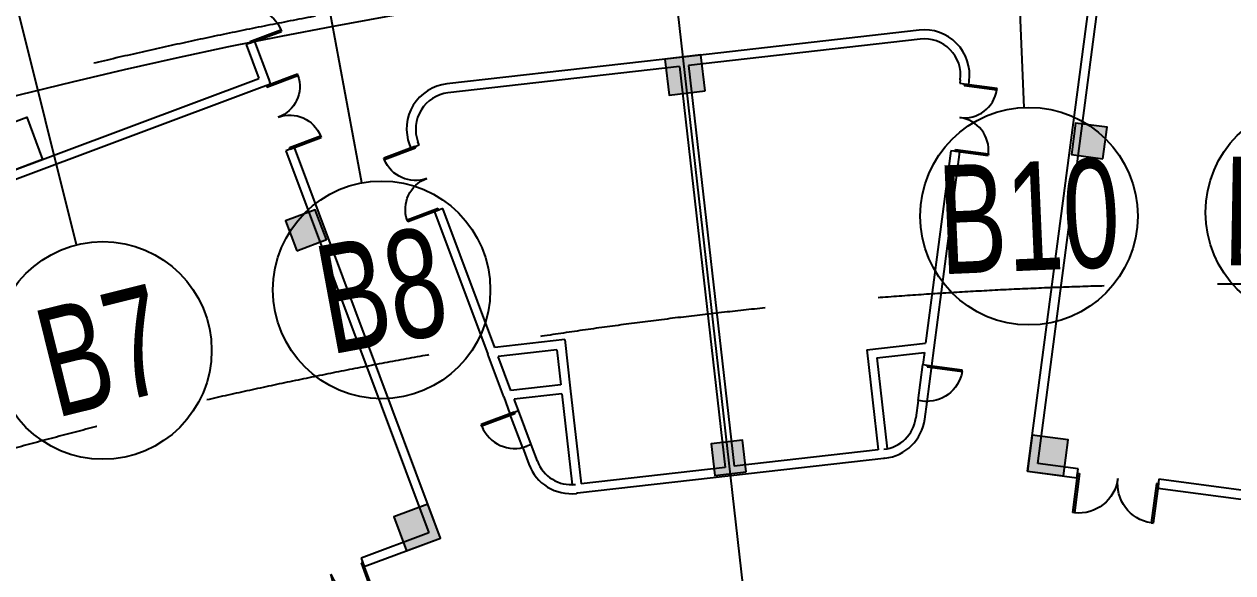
# Model space of a CAD drawing. Extents: x 1962160 to 37842216, y -162679 to 2997677.
# Drawn here: x 37586978 to 37613660, y 2852011 to 2864115 of the extents above; entities that cross this region are included whole.
import ezdxf
from ezdxf.enums import TextEntityAlignment as Align

# ---------------------------------------------------------------- set-up
doc = ezdxf.new("R2010")
doc.units = 0
doc.header["$LTSCALE"] = 1000
for name, pattern in [('CENTER', [2, 1.25, -0.25, 0.25, -0.25]), ('CENTER2', [28.575000000000003, 19.05, -3.175, 3.175, -3.175]), ('HIDDEN', [0.375, 0.25, -0.125])]:
    doc.linetypes.add(name, pattern=pattern)
doc.layers.get('0').update_dxf_attribs({"color": 8})
doc.layers.get('Defpoints').update_dxf_attribs({"color": 8})
for name, color, linetype in [('#幕墙线-平面', 8, 'Continuous'), ('#标注', 8, 'Continuous'), ('#虚线', 8, 'HIDDEN'), ('#轴线', 8, 'CENTER2'), ('1-WIN-1', 8, 'Continuous'), ('A-FLOR', 8, 'Continuous'), ('A-GRID', 8, 'CENTER'), ('A-STRS-HRAL', 8, 'Continuous'), ('COLUMN', 8, 'Continuous'), ('DIM', 8, 'Continuous'), ('G-ACCS', 8, 'Continuous'), ('PUB_HATCH', 8, 'Continuous'), ('周边建筑', 8, 'Continuous')]:
    doc.layers.add(name, color=color, linetype=linetype)
doc.styles.add('#文字', font='jrs.shx', dxfattribs={"width": 0.7, "bigfont": 'hztxt.shx'})
doc.styles.add('JHZX', font='jrs.shx', dxfattribs={"width": 0.6, "bigfont": 'jhz.shx'})
doc.dimstyles.new('JZBZ-600', dxfattribs={"dimscale": 600, "dimtxt": 3, "dimasz": 1.5, "dimexe": 1, "dimexo": 1, "dimgap": 0.5, "dimtad": 1, "dimdec": 0, "dimdsep": 46, "dimtxsty": 'JHZX', "dimblk1": 'ARCHTICK', "dimblk2": 'ARCHTICK', "dimsah": 1, "dimcen": 0, "dimclrd": 1, "dimclre": 1, "dimclrt": 2, "dimadec": 1, "dimazin": 2, "dimtfac": 1, "dimtdec": 0, "dimtix": 1, "dimtmove": 0, "dimatfit": 3, "dimfxl": 1, "dimtolj": 1, "dimlwd": -1, "dimlwe": -1, "dimarcsym": 1})

# ---------------------------------------------------------------- blocks, each defined once
blk = doc.blocks.new('$DorLib2D$00000002')
at = {"layer": '1-WIN-1'}
for p, q in [((-0.5000000000002274, 1.70530256582424e-13), (-0.5, 0.4875000000000114)), ((-0.4750000000001364, 0.4875000000002387), (-0.5, 0.4875000000000114)), ((-0.4750000000001364, 1.70530256582424e-13), (-0.4750000000001364, 0.4875000000002387)), ((0.4749999999999091, 5.684341886080801e-14), (0.4749999999999091, 0.4875000000001251)), ((0.4749999999999091, 0.4875000000001251), (0.4999999999997726, 0.4875000000001251)), ((0.5, -5.684341886080801e-14), (0.4999999999997726, 0.4875000000001251)), ((-0.5000000000002274, 1.70530256582424e-13), (-0.4750000000001364, 1.70530256582424e-13)), ((0.5, -5.684341886080801e-14), (0.4749999999999091, 5.684341886080801e-14))]:
    blk.add_line(p, q, dxfattribs=at)
for centre, start, end in [((-0.4875000000001819, 5.684341886080801e-14), 0, 88.53071642340379), ((0.4874999999999545, 5.684341886080801e-14), 91.46928357659621, 180)]:
    blk.add_arc(centre, 0.4875, start, end, dxfattribs=at)
blk = doc.blocks.new('$DorLib2D$00000001')
for p, q in [((0.45, 0.9750000000000001), (0.5000000000000002, 0.9750000000000001)), ((0.45, 0), (0.45, 0.9750000000000001)), ((0.5, 0), (0.5, 0.9750000000000001)), ((0.5, 0), (0.45, 0))]:
    blk.add_line(p, q)
blk.add_arc((0.475, 0), 0.975, 91.4692835813538, 180)
blk = doc.blocks.new('_FZH')
blk.add_lwpolyline([(-0.5, -0.5), (0.5, -0.5), (0.5, 0.5), (-0.5, 0.5)], close=True)
at = {"layer": 'PUB_HATCH'}
blk.add_solid([(-0.5, -0.5), (0.5, -0.5), (-0.5, 0.5), (0.5, 0.5)], dxfattribs=at)
blk = doc.blocks.new('567')
at = {"layer": '周边建筑'}
for p, q in [((-9353.805803842843, 108613.3914916138), (-9547.864949092269, 108565.0071124956)), ((-9136.07609783113, 107740.1253380403), (-9353.805803842843, 108613.3914916138)), ((-9547.864949092269, 108565.0071124956), (-9354.327432632446, 107788.7705315496)), ((6523.319104403257, 97260.93127696216), (9184.460010200739, 107934.1844832976)), ((-42344.38212601095, 99563.42608116567), (-9354.327432632446, 107788.7705315496)), ((-42295.99774689227, 99369.3669359088), (-9305.943053513765, 107594.7113862932)), ((-9305.943053513765, 107594.7113862932), (-9111.883908234537, 107643.0957653378)), ((-9111.883908234537, 107643.0957653378), (-9136.07609783113, 107740.1253380403)), ((6765.762628778815, 97406.6060430929), (9354.326965898275, 107788.7705315505)), ((-0.0001535564661026001, 107200.0001368448), (-5247.993291318417, 107200.0001368453)), ((-100.0002595633268, 107000.0001368448), (-5247.993291325867, 107000.0001368453)), ((-100.0002595633268, 107000.0001368448), (-100.0002595633268, 98100.00013684481)), ((5247.992984205484, 107200.0001368443), (-0.0001535564661026001, 107200.0001368448)), ((5247.992984220386, 107000.0001368443), (99.999740421772, 107000.0001368448)), ((99.999740421772, 107000.0001368448), (99.99974043667316, 98100.00013684435)), ((-8749.00106485188, 106187.6521759261), (-8943.060210093856, 106139.2677968065)), ((-8943.060210093856, 106139.2677968065), (-6765.763095535338, 97406.6060430929)), ((-6523.31957115978, 97260.9312769617), (-8749.00106485188, 106187.6521759261)), ((-6218.2890175879, 105958.078241244), (-6199.705942615867, 105883.5455984022)), ((-6199.705942615867, 105883.5455984022), (-6005.64679735899, 105931.9299775218)), ((-6005.64679735899, 105931.9299775218), (-6024.229872345924, 106006.4626203626)), ((6024.22956521064, 106006.4626203706), (6005.646490238607, 105931.9299775218)), ((6005.646490238607, 105931.9299775218), (6199.705635488033, 105883.5455984026)), ((6199.705635488033, 105883.5455984026), (6218.288710482419, 105958.078241244)), ((-5642.763953953981, 104476.4863881096), (-5836.823099203408, 104428.1020089909)), ((-5836.823099203408, 104428.1020089909), (-5025.935168430209, 101175.808156997)), ((-4850.777033142745, 101300.0003465563), (-5642.763953953981, 104476.4863881096)), ((5642.763646826148, 104476.4863881096), (4606.884021371603, 100321.8001368418)), ((4782.042156651616, 100197.6079472825), (5836.822792083025, 104428.1020089914)), ((5836.822792083025, 104428.1020089914), (5642.763646826148, 104476.4863881096)), ((-4782.042463757098, 100197.607947282), (-5025.935168430209, 101175.808156997)), ((-3300.000206455588, 101300.0003465558), (-4850.777033142745, 101300.0003465563)), ((-3300.000206455588, 101300.0003465558), (-3300.000206455588, 100221.8001368344)), ((-4606.884328491986, 100321.8001368423), (-4800.91143258661, 101100.0003465563)), ((-3500.000206455588, 101100.0003465558), (-4800.91143258661, 101100.0003465563)), ((-3500.000206455588, 101100.0003465558), (-3500.000206455588, 100321.8001368418)), ((-4782.042463757098, 100197.607947282), (-4685.67825255543, 99811.11220625788)), ((-3500.000206455588, 100321.8001368418), (-4606.884328491986, 100321.8001368423)), ((-4491.619107283652, 99859.4965853761), (-4557.018727913499, 100121.8001368418)), ((-3500.000206463039, 100121.8001368418), (-4557.018727913499, 100121.8001368418)), ((-3500.000206463039, 100121.8001368418), (-3500.00020647794, 98100.00013684481)), ((-3300.000206463039, 100221.8001368418), (-3300.000206463039, 98100.00013684435)), ((3299.999899342656, 100321.8001368423), (4606.884021371603, 100321.8001368418)), ((3299.999899342656, 100321.8001368423), (3299.999899357557, 98100.00013684481)), ((3499.999899350107, 100121.8001368418), (4557.018420800567, 100121.8001368423)), ((3499.999899350107, 100121.8001368418), (3499.999899350107, 98100.00013684481)), ((4557.018420800567, 100121.8001368423), (4491.618790835142, 99859.49654790806)), ((4685.677936077118, 99811.11216878938), (4782.042156651616, 100197.6079472825)), ((-4685.67825255543, 99811.11220625788), (-4491.619107283652, 99859.4965853761)), ((-4492.140736058354, 99034.87562523782), (-4685.67825255543, 99811.11220625788)), ((-4298.081590801477, 99083.2600043565), (-4491.619107283652, 99859.4965853761)), ((4298.081274352968, 99083.259966888), (4491.618790835142, 99859.49654790806)), ((4491.618790835142, 99859.49654790806), (4685.677936077118, 99811.11216878938)), ((4492.140419617295, 99034.87558776885), (4685.677936077118, 99811.11216878938)), ((-4298.081590801477, 99083.2600043565), (-4492.140736058354, 99034.87562523782)), ((-4492.140736058354, 99034.87562523782), (-4398.19459682703, 98658.07824124442)), ((-4204.135451592505, 98706.46262036264), (-4298.081590801477, 99083.2600043565)), ((4298.081274352968, 99083.259966888), (4204.135144464672, 98706.46262036264)), ((4492.140419617295, 99034.87558776885), (4298.081274352968, 99083.259966888)), ((4398.194289721549, 98658.07824124442), (4492.140419617295, 99034.87558776885)), ((-3500.00020647794, 98100.00013684481), (-3427.898870564997, 98100.00013684528)), ((-100.0002595633268, 98100.00013684481), (-3300.000206463039, 98100.00013684435)), ((3299.999899357557, 98100.00013684481), (99.99974043667316, 98100.00013684435)), ((3427.898563437164, 98100.00013684528), (3499.999899350107, 98100.00013684481)), ((-3400.000206455588, 97900.00013684481), (-3427.898870557547, 97900.00013684528)), ((-0.0001535564661026001, 97900.00013684481), (-3400.000206455588, 97900.00013684481)), ((3399.999899350107, 97900.00013684435), (-0.0001535564661026001, 97900.00013684481)), ((3427.898563437164, 97900.00013684481), (3399.999899350107, 97900.00013684435)), ((-6765.763095535338, 97406.6060430929), (-8313.874492786825, 97020.6185202375)), ((7639.02878241241, 97188.87633705884), (6765.762628778815, 97406.6060430929)), ((-8265.490113668144, 96826.55937498016), (-6523.31957115978, 97260.9312769617)), ((6523.319104403257, 97260.93127696216), (7590.644403293729, 96994.81719180942)), ((7590.644403293729, 96994.81719180942), (7639.02878241241, 97188.87633705884)), ((-8313.874492786825, 97020.6185202375), (-8265.490113668144, 96826.55937498016)), ((9385.56108970195, 96753.41692498326), (9337.17671059072, 96559.35777972592)), ((37136.01886119694, 89834.45071083307), (9385.56108970195, 96753.41692498326)), ((9337.17671059072, 96559.35777972592), (37087.6344820857, 89640.39156557573))]:
    blk.add_line(p, q, dxfattribs=at)
blk.add_lwpolyline([(-15855.30879785866, 106167.8938309099), (-16097.23069346696, 107138.1895571873), (-14544.75753141195, 107525.2645901437), (-14302.83563581109, 106554.9688638677)], close=True, dxfattribs=at)
for centre, radius, start, end in [((-5247.993291310966, 106200.0001368448), 999.9999999999122, 90, 193.9999999374407), ((-5247.993291310966, 106200.0001368448), 799.9999999999134, 90, 193.9999999374407), ((5247.992984205484, 106200.0001368443), 999.9999999986112, 346.0000001143351, 90), ((5247.992984205484, 106200.0001368443), 799.9999999986095, 346.0000001143351, 90), ((-3427.898870557547, 98900.00013684481), 1000.000000000104, 193.9999999374407, 270), ((-3427.898870557547, 98900.00013684481), 800.0000000001027, 193.9999999374407, 270), ((3427.898563452065, 98900.00013684481), 800.0000000001182, 270, 346.0000001143351), ((3427.898563452065, 98900.00013684481), 1000.000000000114, 270, 346.0000001143351)]:
    blk.add_arc(centre, radius, start, end, dxfattribs=at)
at = {"layer": 'COLUMN'}
for p, xscale, yscale, zscale, rotation in [((-0.0001787394285202026, 106799.9999588304), 800.0000000000007, 800.0000000000007, 800.0000000000007, 90), ((-8701.659782469273, 104344.3509569014), 700.0000000000592, 700.0000000000592, 700.0000000000592, 14.00000000000214), ((8701.659476064146, 104344.350956901), 700.0000000000595, 700.0000000000595, 700.0000000000595, 75.99999999999785), ((-0.0001787319779396057, 98299.9999588239), 700.0000000000003, 700.0000000000003, 700.0000000000003, 90), ((-7008.206513270736, 97552.28087296896), 800.0000000001706, 800.0000000001706, 800.0000000001706, 13.99999999999233), ((7008.206206865609, 97552.28087296896), 799.9999999997608, 799.9999999997608, 799.9999999997608, 75.99999999995309)]:
    blk.add_blockref('_FZH', p, dxfattribs=dict(at, xscale=xscale, yscale=yscale, zscale=zscale, rotation=rotation))
at = {"layer": '周边建筑'}
for name, p, xscale, yscale, zscale, rotation in [('$DorLib2D$00000002', (-9632.276798166335, 109316.9210967645), -1499.999999999999, 1499.999999999999, 1500, 284.0000000000034), ('$DorLib2D$00000002', (-9027.472059167922, 106891.1817810764), -1500, 1500, 1500, 284.0000000000023), ('$DorLib2D$00000002', (-5921.234948277473, 105180.0159932524), -1500, 1500, -1500, 103.9999999999951), ('$DorLib2D$00000002', (5921.23464114964, 105180.0159932524), 1500, 1500, -1500, 255.9999999999977), ('$DorLib2D$00000001', (-4491.879921674728, 99447.18610531092), 800.0000000000001, 800.0000000000001, 800.0000000000001, 103.9999999999987), ('$DorLib2D$00000001', (4491.879605218768, 99447.18606784148), -800, 799.9999999999999, 800.0000000000001, 256.0000000000079), ('$DorLib2D$00000002', (-9017.404097937047, 96742.14752591401), 1500, 1500, -1500, 193.9999999999991), ('$DorLib2D$00000002', (8488.102746494114, 96874.11705839634), -1800, 1800, -1800, 166.0000000000006)]:
    blk.add_blockref(name, p, dxfattribs=dict(at, xscale=xscale, yscale=yscale, zscale=zscale, rotation=rotation))
blk = doc.blocks.new('总体道路0521')
at = {"layer": 'G-ACCS'}
blk.add_arc((35647972.51126049, 2918657.176580954), 223.799955519998, 90.7688463516054, 156.6530682845484, dxfattribs=at)
blk = doc.blocks.new('A$C06ac024f')
at = {"xscale": 1000, "yscale": 1000, "zscale": 1000}
blk.add_blockref('总体道路0521', (-35647972511.19448, -2918657176.530752), dxfattribs=at)
at = {"layer": 'A-STRS-HRAL', "rotation": 6.499999999994645}
blk.add_blockref('567', (-0.005895964801311493, 0.004624420776963234), dxfattribs=at)
at = {"layer": '周边建筑', "rotation": 6.499999999994645}
blk.add_blockref('567', (-0.005895964801311493, 0.004624420776963234), dxfattribs=at)
blk = doc.blocks.new('A$C80b62fe7')
at = {"layer": '#幕墙线-平面'}
for radius, start, end in [(128529.4436852644, 333.5022467601689, 195.775796910644), (127529.4436852644, 333.539850647279, 195.7883970499479)]:
    blk.add_arc((71051.57360945642, 188867.3555372115), radius, start, end, dxfattribs=at)
blk = doc.blocks.new('DASWQE')
at = {"layer": 'DIM', "ltscale": 10}
blk.add_blockref('A$C80b62fe7', (-71047.03888088465, -188862.9763723449), dxfattribs=at)
blk = doc.blocks.new('_ARCHTICK')
at = {"const_width": 0.15}
blk.add_lwpolyline([(-0.5, -0.5), (0.5, 0.5)], dxfattribs=at)
blk = doc.blocks.new('*D235')
at = {"layer": '#标注', "color": 1, "transparency": 16777216}
for p, q in [((36709851.31601547, 3021594.993561247), (36719200.08087267, 3007992.456287084)), ((36869683.47646702, 3006200.766520366), (36857910.39442549, 2994632.578940055))]:
    blk.add_line(p, q, dxfattribs=at)
blk.add_arc((36780594.81168813, 2918662.568637646), 108993.4582867653, 44.49705879160248, 124.4999999999931, dxfattribs=at)
at = {"layer": 'Defpoints', "color": 0, "transparency": 16777216}
for p in [(36709511.47227332, 3022089.46927442), (36815783.21552325, 3021819.488836173), (36870111.44832414, 3006621.29011009), (36780594.81168813, 2918662.568637646)]:
    blk.add_point(p, dxfattribs=at)
at = {"layer": '#标注', "color": 1, "transparency": 16777216, "xscale": 900, "yscale": 900, "zscale": 900}
for p, rotation in [((36718860.23713052, 3008486.932000258), 214.4999999999932), ((36858338.3662826, 2995053.10252978), 314.4970587916025)]:
    blk.add_blockref('_ARCHTICK', p, dxfattribs=dict(at, rotation=rotation))
at = {"layer": '#标注', "color": 2, "transparency": 16777216, "insert": (36791159.20191877, 3028348.446982362), "char_height": 1800, "attachment_point": 5, "rotation": 354.4985293957965, "style": 'JHZX'}
blk.add_mtext('\\A1;80°', dxfattribs=at)
blk = doc.blocks.new('*U247')
blk.add_line((-8.960830237663566e-17, -20), (0, 0))
blk.add_circle((0, -24), 4)
at = {"style": 'JHZX', "width": 0.75}
blk.add_attdef('AXES', text='', height=4, dxfattribs=at).set_placement((0, -24), align=Align.MIDDLE_CENTER)
blk = doc.blocks.new('DOTE-11')
at = {"layer": '#虚线', "ltscale": 20}
for radius in [117099.9999999995, 109299.9999999995, 101499.9999999995]:
    blk.add_arc((36780598.51695531, 2918657.177440438), radius, 53.50000000000666, 124.5000000024574, dxfattribs=at)
at = {"layer": '#轴线'}
blk.add_line((36773274.26902454, 2982941.276502716), (36764002.92581693, 3064314.811482625), dxfattribs=at)
for radius, end in [(146599.9999999995, 183.9998103525153), (138799.9999999995, 210.1884172151102), (130399.9999999995, 210.3293811306592), (127949.9999999995, 210.3740096847854)]:
    blk.add_arc((36780598.51695531, 2918657.177440438), radius, 324.4999999903098, end, dxfattribs=at)
blk = doc.blocks.new('ZW-5001')
at = {"layer": '#标注'}
ref = blk.add_blockref('*U247', (36775472.65518225, 3036044.3842572), dxfattribs=dict(at, xscale=600, yscale=600, rotation=2.498645103088467))
ref.add_attrib('AXES', 'B10', dxfattribs={"layer": '0', "height": 2399.999999999999, "rotation": 2.498645234480834, "style": '#文字', "width": 0.7}).set_placement((36776100.43416149, 3021658.075017053), align=Align.MIDDLE_CENTER)
ref = blk.add_blockref('*U247', (36782648.46980464, 3036138.364710058), dxfattribs=dict(at, xscale=599.9999999999999, yscale=599.9999999999999, rotation=358.9986747940929))
ref.add_attrib('AXES', 'B11', dxfattribs={"layer": '0', "height": 2399.999999999999, "rotation": 358.9986749414136, "style": '#文字', "width": 0.7}).set_placement((36782396.82214215, 3021740.563716368), align=Align.MIDDLE_CENTER)
ref = blk.add_blockref('*U247', (36759185.38423127, 3034189.538065933), dxfattribs=dict(at, xscale=600.0000000000001, yscale=600.0000000000001, rotation=10.50010303627203))
ref.add_attrib('AXES', 'B8', dxfattribs={"layer": '0', "height": 2399.999999999999, "rotation": 10.50010316709333, "style": '#文字', "width": 0.7}).set_placement((36761809.60126055, 3020030.672116177), align=Align.MIDDLE_CENTER)
ref = blk.add_blockref('*U247', (36752172.31169052, 3032666.819386601), dxfattribs=dict(at, xscale=600, yscale=600, rotation=14.00006961268009))
ref.add_attrib('AXES', 'B7', dxfattribs={"layer": '0', "height": 2399.999999999999, "rotation": 14.00006979775935, "style": '#文字', "width": 0.7}).set_placement((36755656.00396302, 3018694.565160798), align=Align.MIDDLE_CENTER)
dim = blk.add_angular_dim_3p(base=(36815783.21552325, 3021819.488836173), center=(36780594.81168813, 2918662.568637646), p1=(36870111.44832414, 3006621.29011009), p2=(36709511.47227331, 3022089.46927442), dimstyle='JZBZ-600', dxfattribs=at)
dim.commit()
dim.dimension.update_dxf_attribs({"geometry": '*D235', "text_midpoint": (36791159.20191877, 3028348.446982362)})
blk = doc.blocks.new('FDGFH')
at = {"layer": 'A-FLOR'}
blk.add_blockref('ZW-5001', (-36780598.51155947, -2918657.163268261), dxfattribs=at)
at = {"layer": 'A-GRID'}
blk.add_blockref('DOTE-11', (-36780598.51155947, -2918657.163268261), dxfattribs=at)

msp = doc.modelspace()

# ---------------------------------------------------------------- linework, layer by layer
at = {"layer": '#标注', "ltscale": 10}
msp.add_arc((37613698.93117297, 2756873.557990519), 133683.2479391286, 95.211781154909, 188.8679084312478, dxfattribs=at)

# ---------------------------------------------------------------- block references
at = {"layer": 'A-STRS-HRAL'}
msp.add_blockref('DASWQE', (37613652.56708944, 2756885.970215484), dxfattribs=at)
at = {"layer": 'DIM', "ltscale": 10}
msp.add_blockref('A$C06ac024f', (37613657.10216346, 2756879.841327364), dxfattribs=at)
at = {"layer": 'DIM'}
msp.add_blockref('FDGFH', (37613657.09676763, 2756879.827155179), dxfattribs=at)

doc.saveas('drawing.dxf')
